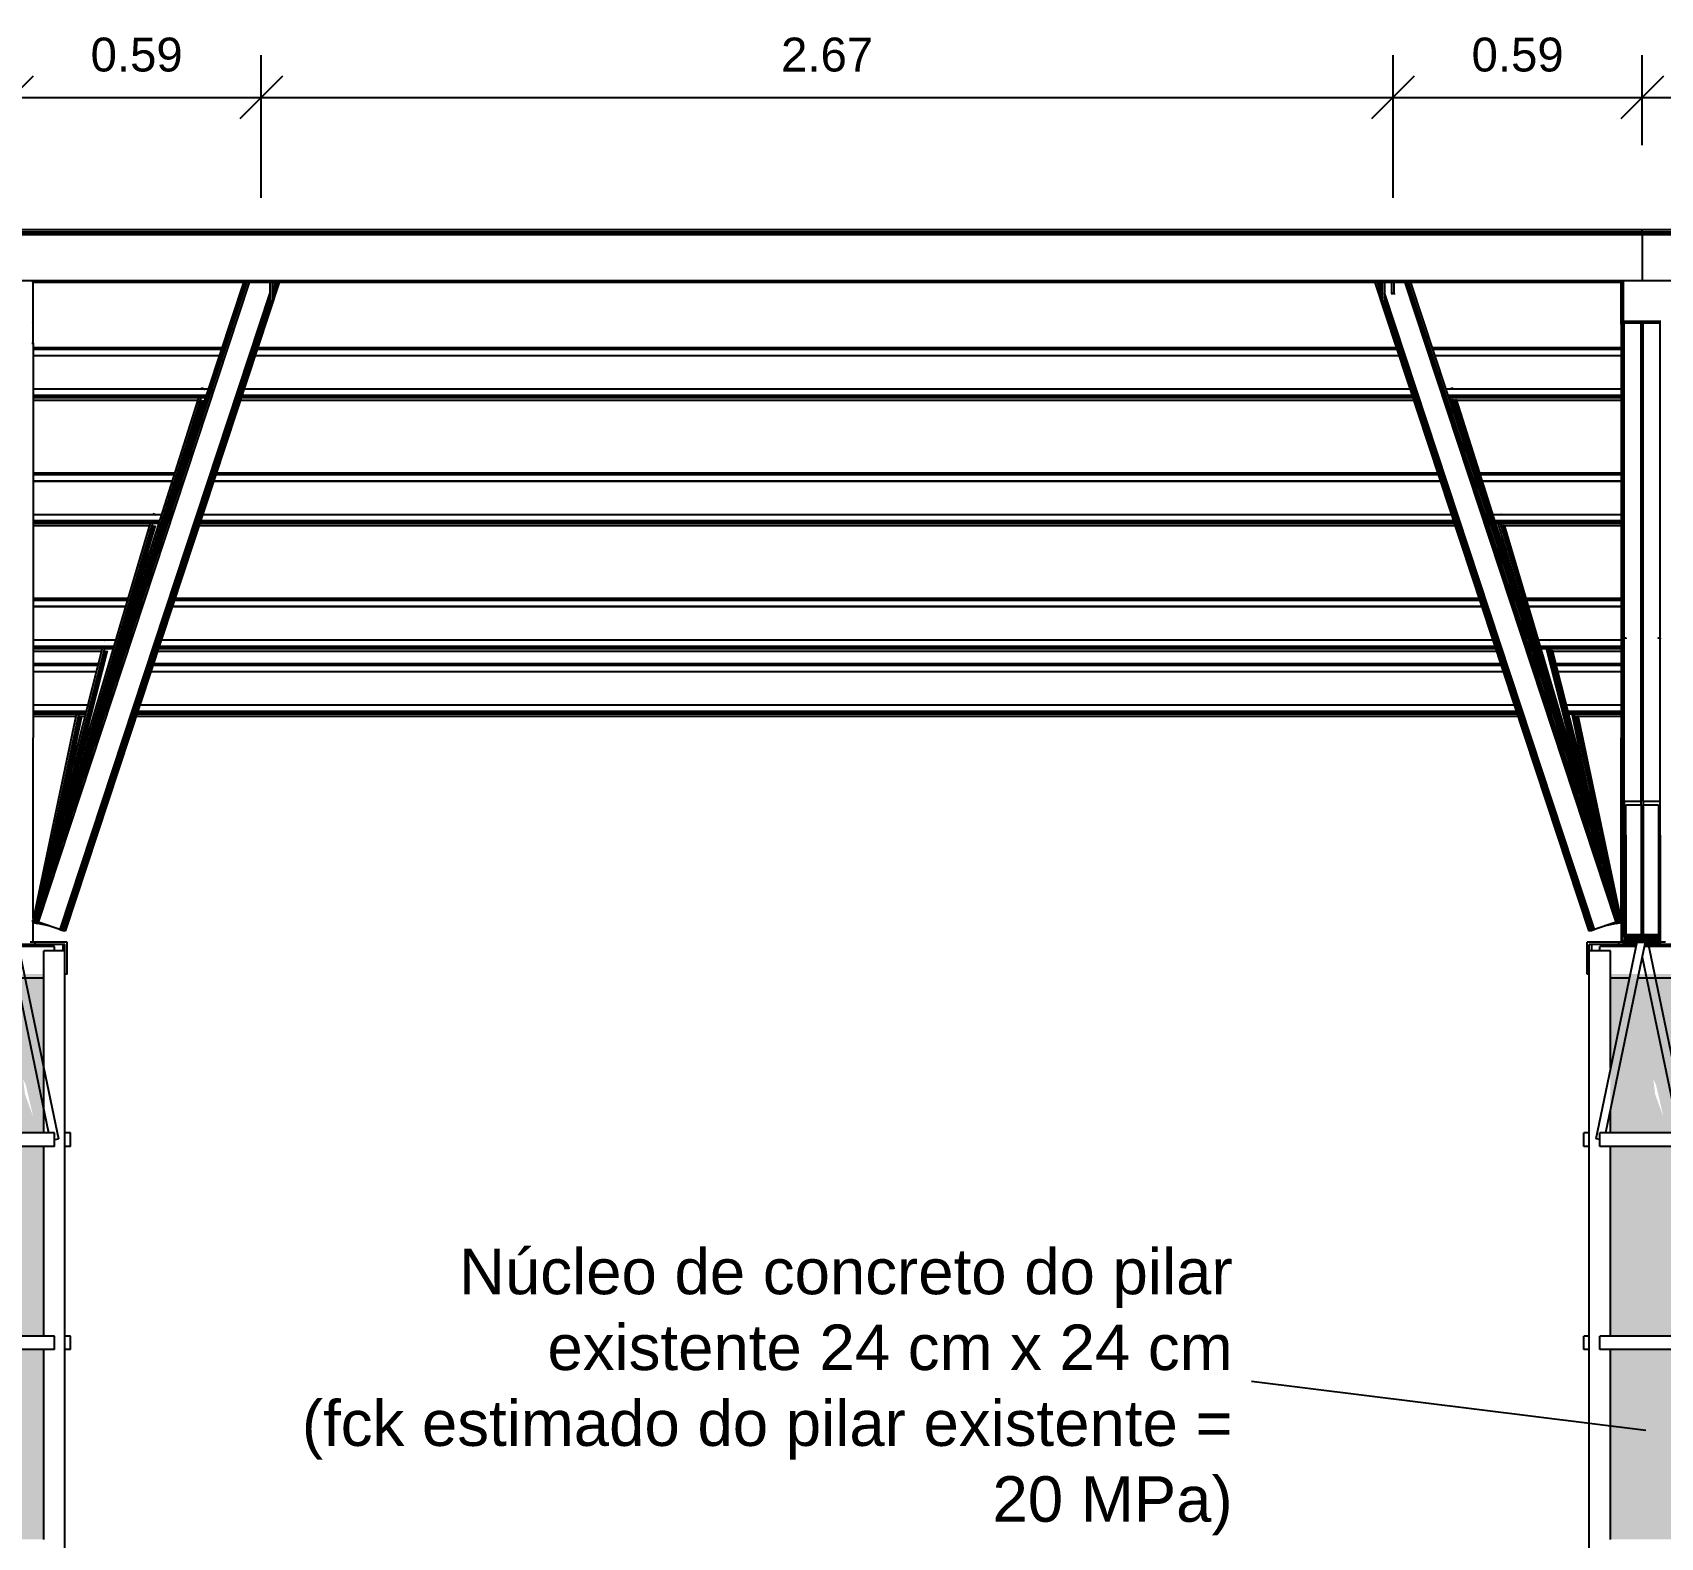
# Model space of a CAD drawing. Header units: millimetres. Extents: x 357 to 945, y 547 to 720.
# Drawn here: x 693.976 to 697.82, y 644.872 to 648.425 of the extents above; entities that cross this region are included whole.
import ezdxf

# ---------------------------------------------------------------- set-up
doc = ezdxf.new("R2010")
doc.units = ezdxf.units.MM
doc.header["$PDMODE"] = 34
doc.layers.add('ANC_COTAS', color=7, linetype='Continuous', lineweight=9)
for name, color, linetype in [('LCL - COTAS', 30, 'Continuous'), ('LCL-TEXTO4', 4, 'Continuous'), ('PLANTA-VIS', 7, 'Continuous')]:
    doc.layers.add(name, color=color, linetype=linetype)
doc.styles.add('Arial', font='arial.ttf')
doc.styles.add('ROMANS', font='arial.ttf')
doc.dimstyles.new('1-100', dxfattribs={"dimscale": 2, "dimtxt": 0.04, "dimasz": 0.05, "dimexe": 0.05, "dimexo": 0.1, "dimgap": 0.03, "dimtad": 1, "dimzin": 1, "dimdsep": 46, "dimtxsty": 'Arial', "dimblk": 'OBLIQUE', "dimcen": 0, "dimclrd": 256, "dimclre": 256, "dimclrt": 256, "dimadec": 0, "dimazin": 0, "dimtfac": 1, "dimtofl": 0, "dimtmove": 2, "dimatfit": 3, "dimldrblk": 'OBLIQUE', "dimfxl": 0.04, "dimtolj": 1, "dimtzin": 1, "dimarcsym": 0})

# ---------------------------------------------------------------- blocks, each defined once
blk = doc.blocks.new('_OBLIQUE')
at = {"color": 0, "linetype": 'ByBlock', "lineweight": -2}
blk.add_line((-0.5, -0.5), (0.5, 0.5), dxfattribs=at)
blk = doc.blocks.new('*D189')
at = {"layer": 'Defpoints', "color": 0, "transparency": 16777216}
for p in [(693.9271, 648.2721), (693.9271, 647.9597), (693.3386, 647.8351)]:
    blk.add_point(p, dxfattribs=at)
at = {"layer": 'LCL - COTAS', "lineweight": -2, "transparency": 16777216}
for p, q in [((693.3386, 648.0351), (693.3386, 648.3721)), ((693.9271, 648.1597), (693.9271, 648.3721)), ((693.3386, 648.2721), (693.9271, 648.2721))]:
    blk.add_line(p, q, dxfattribs=at)
at = {"layer": 'LCL - COTAS', "lineweight": -2, "transparency": 16777216, "xscale": 0.1, "yscale": 0.1, "zscale": 0.1, "rotation": 180}
blk.add_blockref('_OBLIQUE', (693.3386, 648.2721), dxfattribs=at)
at = {"layer": 'LCL - COTAS', "lineweight": -2, "transparency": 16777216, "xscale": 0.1, "yscale": 0.1, "zscale": 0.1}
blk.add_blockref('_OBLIQUE', (693.9271, 648.2721), dxfattribs=at)
at = {"layer": 'LCL - COTAS', "transparency": 16777216, "insert": (693.6328, 648.3729), "char_height": 0.08, "attachment_point": 5, "style": 'Arial'}
blk.add_mtext('\\A1;0.59', dxfattribs=at)
blk = doc.blocks.new('*D193')
at = {"layer": 'Defpoints', "color": 0, "transparency": 16777216}
for p in [(694.5156, 648.2721), (694.5156, 647.8351), (693.9271, 647.7428)]:
    blk.add_point(p, dxfattribs=at)
at = {"layer": 'LCL - COTAS', "lineweight": -2, "transparency": 16777216}
for p, q in [((693.9271, 647.9428), (693.9271, 648.3721)), ((694.5156, 648.0351), (694.5156, 648.3721)), ((693.9271, 648.2721), (694.5156, 648.2721))]:
    blk.add_line(p, q, dxfattribs=at)
at = {"layer": 'LCL - COTAS', "lineweight": -2, "transparency": 16777216, "xscale": 0.1, "yscale": 0.1, "zscale": 0.1, "rotation": 180}
blk.add_blockref('_OBLIQUE', (693.9271, 648.2721), dxfattribs=at)
at = {"layer": 'LCL - COTAS', "lineweight": -2, "transparency": 16777216, "xscale": 0.1, "yscale": 0.1, "zscale": 0.1}
blk.add_blockref('_OBLIQUE', (694.5156, 648.2721), dxfattribs=at)
at = {"layer": 'LCL - COTAS', "transparency": 16777216, "insert": (694.2214, 648.3729), "char_height": 0.08, "attachment_point": 5, "style": 'Arial'}
blk.add_mtext('\\A1;0.59', dxfattribs=at)
blk = doc.blocks.new('*D194')
at = {"layer": 'Defpoints', "color": 0, "transparency": 16777216}
for p in [(697.1886, 648.2721), (694.5156, 647.8351), (697.1886, 647.8351)]:
    blk.add_point(p, dxfattribs=at)
at = {"layer": 'LCL - COTAS', "lineweight": -2, "transparency": 16777216}
for p, q in [((694.5156, 648.0351), (694.5156, 648.3721)), ((697.1886, 648.0351), (697.1886, 648.3721)), ((694.5156, 648.2721), (697.1886, 648.2721))]:
    blk.add_line(p, q, dxfattribs=at)
at = {"layer": 'LCL - COTAS', "lineweight": -2, "transparency": 16777216, "xscale": 0.1, "yscale": 0.1, "zscale": 0.1, "rotation": 180}
blk.add_blockref('_OBLIQUE', (694.5156, 648.2721), dxfattribs=at)
at = {"layer": 'LCL - COTAS', "lineweight": -2, "transparency": 16777216, "xscale": 0.1, "yscale": 0.1, "zscale": 0.1}
blk.add_blockref('_OBLIQUE', (697.1886, 648.2721), dxfattribs=at)
at = {"layer": 'LCL - COTAS', "transparency": 16777216, "insert": (695.8521, 648.3729), "char_height": 0.08, "attachment_point": 5, "style": 'Arial'}
blk.add_mtext('\\A1;2.67', dxfattribs=at)
blk = doc.blocks.new('*D195')
at = {"layer": 'Defpoints', "color": 0, "transparency": 16777216}
for p in [(697.7771, 648.2721), (697.7771, 647.9597), (697.1886, 647.8351)]:
    blk.add_point(p, dxfattribs=at)
at = {"layer": 'LCL - COTAS', "lineweight": -2, "transparency": 16777216}
for p, q in [((697.1886, 648.0351), (697.1886, 648.3721)), ((697.7771, 648.1597), (697.7771, 648.3721)), ((697.1886, 648.2721), (697.7771, 648.2721))]:
    blk.add_line(p, q, dxfattribs=at)
at = {"layer": 'LCL - COTAS', "lineweight": -2, "transparency": 16777216, "xscale": 0.1, "yscale": 0.1, "zscale": 0.1, "rotation": 180}
blk.add_blockref('_OBLIQUE', (697.1886, 648.2721), dxfattribs=at)
at = {"layer": 'LCL - COTAS', "lineweight": -2, "transparency": 16777216, "xscale": 0.1, "yscale": 0.1, "zscale": 0.1}
blk.add_blockref('_OBLIQUE', (697.7771, 648.2721), dxfattribs=at)
at = {"layer": 'LCL - COTAS', "transparency": 16777216, "insert": (697.4828, 648.3729), "char_height": 0.08, "attachment_point": 5, "style": 'Arial'}
blk.add_mtext('\\A1;0.59', dxfattribs=at)
blk = doc.blocks.new('*D191')
at = {"layer": 'Defpoints', "color": 0, "transparency": 16777216}
for p in [(698.3656, 648.2721), (697.7771, 647.9597), (698.3656, 647.8351)]:
    blk.add_point(p, dxfattribs=at)
at = {"layer": 'LCL - COTAS', "lineweight": -2, "transparency": 16777216}
for p, q in [((697.7771, 648.1597), (697.7771, 648.3721)), ((698.3656, 648.0351), (698.3656, 648.3721)), ((697.7771, 648.2721), (698.3656, 648.2721))]:
    blk.add_line(p, q, dxfattribs=at)
at = {"layer": 'LCL - COTAS', "lineweight": -2, "transparency": 16777216, "xscale": 0.1, "yscale": 0.1, "zscale": 0.1, "rotation": 180}
blk.add_blockref('_OBLIQUE', (697.7771, 648.2721), dxfattribs=at)
at = {"layer": 'LCL - COTAS', "lineweight": -2, "transparency": 16777216, "xscale": 0.1, "yscale": 0.1, "zscale": 0.1}
blk.add_blockref('_OBLIQUE', (698.3656, 648.2721), dxfattribs=at)
at = {"layer": 'LCL - COTAS', "transparency": 16777216, "insert": (698.0714, 648.3729), "char_height": 0.08, "attachment_point": 5, "style": 'Arial'}
blk.add_mtext('\\A1;0.59', dxfattribs=at)

msp = doc.modelspace()

# ---------------------------------------------------------------- hatches: boundary and pattern name
at = {"layer": 'ANC_COTAS'}
h = msp.add_hatch(dxfattribs=at)
h.set_pattern_fill('AR-CONC', color=256, scale=0.0005)
h.set_pattern_definition([(50, (7.57947, -11.3066), (0.0910923345, -0.007969543), [0.009525, -0.104775]), (355, (7.57947, -11.3066), (-0.017621711, 0.095528423), [0.00762, -0.083820292]), (100.451445, (7.58706, -11.30726), (0.0734706235, 0.087558876), [0.008095004, -0.089045122]), (46.1842, (7.57947, -11.2812), (0.13553952, -0.021021164), [0.0142875, -0.1571625]), (96.635558, (7.59076, -11.28295), (0.118702067, 0.123713062), [0.012142512, -0.133567804]), (351.184151, (7.57947, -11.2812), (0.118702067, 0.123713062), [0.011429984, -0.125729866]), (21, (7.59217, -11.28755), (0.0758071956, -0.051132599), [0.009525, -0.104775]), (326, (7.59217, -11.28755), (0.030901014, 0.092093983), [0.00762, -0.08382]), (71.451445, (7.59849, -11.29181), (0.10670821, 0.0409613844), [0.008095004, -0.089044969]), (37.5, (7.57947, -11.3066), (0.0015443016, 0.0422775194), [0, -0.082804, 0, -0.08509, 0, -0.0841375]), (7.5, (7.57947, -11.3066), (0.0334098313, 0.0500902874), [0, -0.048514, 0, -0.080899, 0, -0.0320675]), (327.5, (7.551148, -11.3066), (0.0677952976, -0.002864372), [0, -0.03175, 0, -0.09906, 0, -0.131445]), (317.5, (7.53845, -11.3066), (0.0740645907, 0.0127132455), [0, -0.041275, 0, -0.065786, 0, -0.093345])])
h.paths.add_polyline_path([(694.0021, 643.87517), (693.8521, 643.87517), (693.8521, 643.61715), (694.0021, 643.61715)])
h.paths.add_polyline_path([(694.0021, 644.35517), (693.8521, 644.35517), (693.8521, 643.90692), (694.0021, 643.90692)])
h.paths.add_polyline_path([(694.0021, 644.83517), (693.8521, 644.83517), (693.8521, 644.38692), (694.0021, 644.38692)])
h.paths.add_polyline_path([(694.0021, 645.31517), (693.8521, 645.31517), (693.8521, 644.86692), (694.0021, 644.86692)])
h.paths.add_polyline_path([(694.0021, 645.79517), (693.8521, 645.79517), (693.8521, 645.34692), (694.0021, 645.34692)])
h.paths.add_polyline_path([(694.0021, 646.20214), (693.8521, 646.20214), (693.8521, 645.82692), (694.0021, 645.82692)])
h.paths.add_polyline_path([(693.95761, 645.91802), (693.97722, 645.86467), (693.95949, 645.9413), (693.9532, 645.95388)], flags=16)
h = msp.add_hatch(dxfattribs=at)
h.set_pattern_fill('AR-CONC', color=256, scale=0.0005)
h.set_pattern_definition([(50, (11.42947, -11.3066), (0.0910923345, -0.007969543), [0.009525, -0.104775]), (355, (11.42947, -11.3066), (-0.017621711, 0.095528423), [0.00762, -0.083820292]), (100.451445, (11.43706, -11.30726), (0.0734706235, 0.087558876), [0.008095004, -0.089045122]), (46.1842, (11.42947, -11.2812), (0.13553952, -0.021021164), [0.0142875, -0.1571625]), (96.635558, (11.44076, -11.28295), (0.118702067, 0.123713062), [0.012142512, -0.133567804]), (351.184151, (11.42947, -11.2812), (0.118702067, 0.123713062), [0.011429984, -0.125729866]), (21, (11.44217, -11.28755), (0.0758071956, -0.051132599), [0.009525, -0.104775]), (326, (11.44217, -11.28755), (0.030901014, 0.092093983), [0.00762, -0.08382]), (71.451445, (11.44849, -11.29181), (0.10670821, 0.0409613844), [0.008095004, -0.089044969]), (37.5, (11.42947, -11.3066), (0.0015443016, 0.0422775194), [0, -0.082804, 0, -0.08509, 0, -0.0841375]), (7.5, (11.42947, -11.3066), (0.0334098313, 0.0500902874), [0, -0.048514, 0, -0.080899, 0, -0.0320675]), (327.5, (11.401148, -11.3066), (0.0677952976, -0.002864372), [0, -0.03175, 0, -0.09906, 0, -0.131445]), (317.5, (11.38845, -11.3066), (0.0740645907, 0.0127132455), [0, -0.041275, 0, -0.065786, 0, -0.093345])])
h.paths.add_polyline_path([(697.8521, 643.87517), (697.7021, 643.87517), (697.7021, 643.61715), (697.8521, 643.61715)])
h.paths.add_polyline_path([(697.8521, 644.35517), (697.7021, 644.35517), (697.7021, 643.90692), (697.8521, 643.90692)])
h.paths.add_polyline_path([(697.8521, 644.83517), (697.7021, 644.83517), (697.7021, 644.38692), (697.8521, 644.38692)])
h.paths.add_polyline_path([(697.8521, 645.31517), (697.7021, 645.31517), (697.7021, 644.86692), (697.8521, 644.86692)])
h.paths.add_polyline_path([(697.8521, 645.79517), (697.7021, 645.79517), (697.7021, 645.34692), (697.8521, 645.34692)])
h.paths.add_polyline_path([(697.8521, 646.20214), (697.7021, 646.20214), (697.7021, 645.82692), (697.8521, 645.82692)])
h.paths.add_polyline_path([(697.80761, 645.91802), (697.82722, 645.86467), (697.80949, 645.9413), (697.8032, 645.95388)], flags=16)

# ---------------------------------------------------------------- linework, layer by layer
msp.add_line((696.85425, 645.24082), (697.78569, 645.12512))
at = {"layer": 'PLANTA-VIS', "extrusion": (0, 1, 0)}
for p, q in [((697.7771, 647.95968), (693.9271, 647.95968)), ((697.7771, 647.95372), (697.7771, 647.95968)), ((701.6271, 647.95968), (697.7771, 647.95968)), ((697.7771, 647.95372), (697.7771, 647.95968)), ((697.7771, 647.95372), (693.9271, 647.95372)), ((697.7771, 647.95306), (693.9271, 647.95306)), ((697.7771, 647.95175), (693.9271, 647.95175)), ((697.7771, 647.94998), (693.9271, 647.94998)), ((697.7771, 647.94803), (693.9271, 647.94803)), ((697.7771, 647.95306), (697.7771, 647.95372)), ((701.6271, 647.95372), (697.7771, 647.95372)), ((697.7771, 647.95306), (697.7771, 647.95372)), ((697.7771, 647.95175), (697.7771, 647.95306)), ((701.6271, 647.95306), (697.7771, 647.95306)), ((697.7771, 647.95175), (697.7771, 647.95306)), ((697.7771, 647.94998), (697.7771, 647.95175)), ((701.6271, 647.95175), (697.7771, 647.95175)), ((697.7771, 647.94998), (697.7771, 647.95175)), ((697.7771, 647.94803), (697.7771, 647.94998)), ((701.6271, 647.94998), (697.7771, 647.94998)), ((697.7771, 647.94803), (697.7771, 647.94998)), ((697.7771, 647.94803), (697.7771, 647.83926)), ((701.6271, 647.94803), (697.7771, 647.94803)), ((697.7771, 647.94803), (697.7771, 647.83926)), ((697.7771, 647.83926), (693.9271, 647.83926)), ((697.73025, 647.83742), (693.97394, 647.83742)), ((697.7284, 647.83598), (693.9758, 647.83598)), ((694.47352, 647.83506), (693.97641, 646.32857)), ((697.72767, 647.83515), (693.97652, 647.83515)), ((693.97664, 647.73904), (693.97664, 647.8351)), ((697.72751, 647.83506), (693.97668, 647.83506)), ((693.9771, 647.73672), (693.9771, 647.83506)), ((694.47456, 647.83506), (693.97735, 646.32826)), ((694.47753, 647.83506), (693.98003, 646.32738)), ((694.48197, 647.83506), (693.98403, 646.32606)), ((694.48721, 647.83506), (693.98876, 646.3245)), ((694.5361, 647.8109), (694.04004, 646.30758)), ((694.55672, 647.83506), (694.05144, 646.30382)), ((694.55776, 647.83506), (694.05238, 646.30351)), ((694.5361, 647.83506), (694.5361, 647.79139)), ((694.55375, 647.83506), (694.5411, 647.79671)), ((694.54931, 647.83506), (694.5411, 647.81019)), ((694.54407, 647.83506), (694.5411, 647.82605)), ((694.5411, 647.83506), (694.5411, 647.79139)), ((697.65181, 646.30351), (697.14644, 647.83506)), ((697.1631, 647.80051), (697.1517, 647.83506)), ((697.1631, 647.80246), (697.15235, 647.83506)), ((697.1631, 647.80798), (697.15417, 647.83506)), ((697.1631, 647.81627), (697.1569, 647.83506)), ((697.1631, 647.82605), (697.16013, 647.83506)), ((697.1631, 647.83506), (697.1631, 647.79139)), ((697.1681, 647.83506), (697.1681, 647.79139)), ((697.66416, 646.30758), (697.1681, 647.8109)), ((697.1861, 647.80919), (697.1861, 647.83506)), ((697.1911, 647.80919), (697.1861, 647.80919)), ((697.1861, 647.80919), (697.1861, 647.80724)), ((697.1911, 647.80919), (697.1911, 647.83506)), ((697.1911, 647.80919), (697.1911, 647.80724)), ((697.71544, 646.3245), (697.21699, 647.83506)), ((697.71834, 646.32546), (697.22021, 647.83506)), ((697.72081, 646.32627), (697.22295, 647.83506)), ((697.72246, 646.32682), (697.22478, 647.83506)), ((697.72303, 646.32701), (697.22541, 647.83506)), ((697.72778, 646.32857), (697.23068, 647.83506)), ((697.7271, 647.73672), (697.7271, 647.83506)), ((697.72755, 647.73904), (697.72755, 647.8351)), ((697.72885, 647.74101), (697.72885, 647.83658)), ((697.7308, 647.74233), (697.7308, 647.83777)), ((697.7331, 647.74279), (697.7331, 647.8382)), ((697.7771, 647.83926), (697.7771, 647.8382)), ((701.6271, 647.83926), (697.7771, 647.83926)), ((697.7771, 647.83926), (697.7771, 647.8382)), ((694.5361, 647.79503), (694.04476, 646.30602)), ((694.53934, 647.79139), (694.04877, 646.3047)), ((694.5411, 647.79139), (694.5361, 647.79139)), ((697.1681, 647.79139), (697.1631, 647.79139)), ((697.65656, 646.30507), (697.16611, 647.79139)), ((697.65714, 646.30526), (697.16676, 647.79139)), ((697.66125, 646.30662), (697.1681, 647.80112)), ((697.65878, 646.30581), (697.1681, 647.79282)), ((693.97664, 647.73904), (693.97534, 647.74101)), ((693.9771, 647.73672), (693.97664, 647.73904)), ((693.9771, 647.69222), (693.9771, 647.73672)), ((697.72755, 647.73904), (697.7271, 647.73672)), ((697.7271, 647.73672), (697.7271, 647.69222)), ((697.72885, 647.74101), (697.72755, 647.73904)), ((697.7308, 647.74233), (697.72885, 647.74101)), ((697.7301, 647.73672), (697.73033, 647.73788)), ((697.7301, 647.69222), (697.7301, 647.73672)), ((697.73033, 647.73788), (697.73098, 647.73886)), ((697.7331, 647.74279), (697.7308, 647.74233)), ((697.73098, 647.73886), (697.73195, 647.73953)), ((697.73195, 647.73953), (697.7331, 647.73975)), ((697.8211, 647.74279), (697.7331, 647.74279)), ((697.7331, 647.73975), (697.8211, 647.73975)), ((697.7336, 646.29104), (697.7336, 647.73975)), ((697.7346, 646.99657), (697.7346, 647.73975)), ((697.7746, 646.60951), (697.7746, 647.73975)), ((697.7796, 646.60951), (697.7796, 647.73975)), ((697.8196, 646.99657), (697.8196, 647.73975)), ((693.9741, 647.69222), (693.9771, 647.69222)), ((693.9771, 647.69222), (693.9771, 646.75994)), ((697.7271, 647.69222), (697.7301, 647.69222)), ((697.7271, 647.69222), (697.7271, 646.75994)), ((697.7296, 646.32715), (697.7296, 647.69222)), ((694.42276, 647.68123), (693.9771, 647.68123)), ((694.42273, 647.68114), (693.9771, 647.68114)), ((694.42245, 647.68031), (693.9771, 647.68031)), ((694.42198, 647.67887), (693.9771, 647.67887)), ((694.42137, 647.67703), (693.9771, 647.67703)), ((694.41648, 647.6622), (693.9771, 647.6622)), ((694.41636, 647.66183), (693.9771, 647.66183)), ((697.2036, 647.66183), (694.5006, 647.66183)), ((697.20348, 647.6622), (694.50072, 647.6622)), ((697.19858, 647.67703), (694.50561, 647.67703)), ((697.19798, 647.67887), (694.50622, 647.67887)), ((697.1975, 647.68031), (694.50669, 647.68031)), ((697.19723, 647.68114), (694.50697, 647.68114)), ((697.1972, 647.68123), (694.507, 647.68123)), ((697.7271, 647.68123), (697.28144, 647.68123)), ((697.7271, 647.68114), (697.28147, 647.68114)), ((697.7271, 647.68031), (697.28174, 647.68031)), ((697.7271, 647.67887), (697.28222, 647.67887)), ((697.7271, 647.67703), (697.28282, 647.67703)), ((697.7271, 647.6622), (697.28772, 647.6622)), ((697.7271, 647.66183), (697.28784, 647.66183)), ((694.39037, 647.58309), (693.9771, 647.58309)), ((694.37456, 647.58562), (694.37376, 647.58309)), ((694.37933, 647.58411), (694.37456, 647.58562)), ((694.37456, 647.58562), (694.37551, 647.58532)), ((694.37551, 647.58532), (694.37644, 647.58502)), ((694.37597, 647.58517), (694.37551, 647.58532)), ((694.37933, 647.58411), (694.37901, 647.58309)), ((694.37933, 647.58411), (694.37991, 647.58392)), ((694.38256, 647.58309), (694.37933, 647.5841)), ((694.37956, 647.58403), (694.38156, 647.5834)), ((694.37991, 647.58392), (694.37965, 647.58309)), ((694.37991, 647.58392), (694.38156, 647.5834)), ((694.38156, 647.5834), (694.38146, 647.58309)), ((694.38156, 647.5834), (694.38255, 647.58309)), ((697.22958, 647.58309), (694.47461, 647.58309)), ((697.7271, 647.58309), (697.31382, 647.58309)), ((697.32165, 647.58309), (697.326, 647.58447)), ((697.32167, 647.58309), (697.32198, 647.58319)), ((697.32198, 647.58319), (697.326, 647.58447)), ((697.32201, 647.58309), (697.32198, 647.58319)), ((697.32477, 647.58407), (697.32486, 647.58411)), ((697.32963, 647.58562), (697.32486, 647.58411)), ((697.326, 647.58447), (697.32869, 647.58532)), ((697.32644, 647.58309), (697.326, 647.58447)), ((697.32869, 647.58532), (697.32963, 647.58562)), ((697.3294, 647.58309), (697.32869, 647.58532)), ((697.33043, 647.58309), (697.32963, 647.58562)), ((694.36742, 647.56306), (693.97626, 646.32812)), ((694.38548, 647.56826), (693.9771, 647.56826)), ((694.38484, 647.56631), (693.9771, 647.56631)), ((694.38426, 647.56455), (693.9771, 647.56455)), ((694.38382, 647.56323), (693.9771, 647.56323)), ((694.36726, 647.56257), (693.9771, 647.56257)), ((694.36537, 647.55661), (693.9771, 647.55661)), ((694.37267, 647.56306), (694.10706, 646.72451)), ((694.37178, 647.55824), (694.12302, 646.77287)), ((694.37347, 647.55785), (694.16826, 646.90997)), ((694.37612, 647.55759), (694.23625, 647.116)), ((694.3793, 647.5575), (694.31639, 647.35886)), ((694.3836, 647.56257), (694.37251, 647.56257)), ((697.23832, 647.55661), (694.46588, 647.55661)), ((697.23635, 647.56257), (694.46784, 647.56257)), ((697.23614, 647.56323), (694.46806, 647.56323)), ((697.2357, 647.56455), (694.4685, 647.56455)), ((697.23512, 647.56631), (694.46908, 647.56631)), ((697.23448, 647.56826), (694.46972, 647.56826)), ((697.7271, 647.56826), (697.31872, 647.56826)), ((697.7271, 647.56631), (697.31936, 647.56631)), ((697.7271, 647.56455), (697.31994, 647.56455)), ((697.7271, 647.56323), (697.32037, 647.56323)), ((697.7271, 647.56257), (697.32059, 647.56257)), ((697.38806, 647.35811), (697.32394, 647.56055)), ((697.51807, 646.96411), (697.3292, 647.5604)), ((697.62839, 646.62977), (697.33376, 647.55997)), ((697.70217, 646.4062), (697.33692, 647.55934)), ((697.72793, 646.32812), (697.33819, 647.55859)), ((697.7271, 647.55661), (697.33882, 647.55661)), ((697.7771, 647.56323), (697.7746, 647.56323)), ((697.7771, 647.56257), (697.7746, 647.56257)), ((697.7771, 647.55661), (697.7746, 647.55661)), ((697.7771, 647.56382), (697.7771, 647.56323)), ((697.7771, 647.56382), (697.7771, 647.56323)), ((697.7771, 647.56323), (697.7771, 647.56257)), ((697.7796, 647.56323), (697.7771, 647.56323)), ((697.7771, 647.56323), (697.7771, 647.56257)), ((697.7771, 647.56257), (697.7771, 647.55661)), ((697.7796, 647.56257), (697.7771, 647.56257)), ((697.7771, 647.56257), (697.7771, 647.55661)), ((697.7796, 647.55661), (697.7771, 647.55661)), ((694.31101, 647.38498), (693.9771, 647.38498)), ((694.31098, 647.38489), (693.9771, 647.38489)), ((694.31072, 647.38406), (693.9771, 647.38406)), ((694.31026, 647.38262), (693.9771, 647.38262)), ((694.30968, 647.38078), (693.9771, 647.38078)), ((697.29634, 647.38078), (694.40786, 647.38078)), ((697.29573, 647.38262), (694.40846, 647.38262)), ((697.29526, 647.38406), (694.40894, 647.38406)), ((697.29498, 647.38489), (694.40921, 647.38489)), ((697.29495, 647.38498), (694.40924, 647.38498)), ((697.7271, 647.38498), (697.39318, 647.38498)), ((697.7271, 647.38489), (697.39321, 647.38489)), ((697.7271, 647.38406), (697.39347, 647.38406)), ((697.7271, 647.38262), (697.39393, 647.38262)), ((697.7271, 647.38078), (697.39451, 647.38078)), ((694.30498, 647.36595), (693.9771, 647.36595)), ((694.30487, 647.36558), (693.9771, 647.36558)), ((697.30136, 647.36558), (694.40284, 647.36558)), ((697.30123, 647.36595), (694.40296, 647.36595)), ((697.7271, 647.36595), (697.39921, 647.36595)), ((697.7271, 647.36558), (697.39933, 647.36558)), ((694.25349, 647.26681), (693.97603, 646.32737)), ((694.27993, 647.28684), (693.9771, 647.28684)), ((694.27523, 647.27201), (693.9771, 647.27201)), ((694.27461, 647.27006), (693.9771, 647.27006)), ((694.27406, 647.2683), (693.9771, 647.2683)), ((694.27364, 647.26698), (693.9771, 647.26698)), ((694.25335, 647.26632), (693.9771, 647.26632)), ((694.25871, 647.26681), (694.05341, 646.57167)), ((694.27343, 647.26632), (694.25857, 647.26632)), ((694.25993, 647.28862), (694.25941, 647.28684)), ((694.26473, 647.2872), (694.25993, 647.28862)), ((694.25993, 647.28862), (694.26531, 647.28703)), ((694.26088, 647.28834), (694.26597, 647.28684)), ((694.26421, 647.28735), (694.26597, 647.28684)), ((694.26473, 647.2872), (694.26463, 647.28684)), ((694.26473, 647.2872), (694.26531, 647.28703)), ((694.26531, 647.28703), (694.26526, 647.28684)), ((694.26531, 647.28703), (694.26596, 647.28684)), ((697.33411, 647.26632), (694.37009, 647.26632)), ((697.33389, 647.26698), (694.3703, 647.26698)), ((697.33346, 647.2683), (694.37074, 647.2683)), ((697.33287, 647.27006), (694.37132, 647.27006)), ((697.33223, 647.27201), (694.37196, 647.27201)), ((697.32734, 647.28684), (694.37686, 647.28684)), ((697.7271, 647.28684), (697.42427, 647.28684)), ((697.7271, 647.27201), (697.42897, 647.27201)), ((697.7271, 647.27006), (697.42958, 647.27006)), ((697.7271, 647.2683), (697.43014, 647.2683)), ((697.7271, 647.26698), (697.43056, 647.26698)), ((697.7271, 647.26632), (697.43077, 647.26632)), ((697.43823, 647.28684), (697.44061, 647.28754)), ((697.43948, 647.2872), (697.44331, 647.28834)), ((697.44061, 647.28754), (697.44331, 647.28834)), ((697.44082, 647.28684), (697.44061, 647.28754)), ((697.44331, 647.28834), (697.44426, 647.28862)), ((697.44376, 647.28684), (697.44331, 647.28834)), ((697.44479, 647.28684), (697.44426, 647.28862)), ((697.7771, 647.26698), (697.7746, 647.26698)), ((697.7771, 647.26632), (697.7746, 647.26632)), ((697.7771, 647.26757), (697.7771, 647.26698)), ((697.7771, 647.26757), (697.7771, 647.26698)), ((697.7771, 647.26698), (697.7771, 647.26632)), ((697.7796, 647.26698), (697.7771, 647.26698)), ((697.7771, 647.26698), (697.7771, 647.26632)), ((697.7771, 647.26632), (697.7771, 647.26036)), ((697.7796, 647.26632), (697.7771, 647.26632)), ((697.7771, 647.26632), (697.7771, 647.26036)), ((694.25159, 647.26036), (693.9771, 647.26036)), ((694.25792, 647.26199), (694.06274, 646.60113)), ((694.25962, 647.2616), (694.0896, 646.68595)), ((694.26225, 647.26134), (694.1297, 646.81255)), ((694.26541, 647.26125), (694.17684, 646.96137)), ((697.33608, 647.26036), (694.36812, 647.26036)), ((697.52736, 646.96137), (697.43789, 647.2643)), ((697.60414, 646.71895), (697.44312, 647.26415)), ((697.6693, 646.51323), (697.44765, 647.26372)), ((697.71277, 646.37599), (697.45077, 647.26309)), ((697.72816, 646.32737), (697.45202, 647.26234)), ((697.7271, 647.26036), (697.45261, 647.26036)), ((697.7771, 647.26036), (697.7746, 647.26036)), ((697.7796, 647.26036), (697.7771, 647.26036)), ((694.2009, 647.08873), (693.9771, 647.08873)), ((694.20087, 647.08864), (693.9771, 647.08864)), ((694.20062, 647.08781), (693.9771, 647.08781)), ((694.2002, 647.08637), (693.9771, 647.08637)), ((694.19966, 647.08453), (693.9771, 647.08453)), ((697.3941, 647.08453), (694.3101, 647.08453)), ((697.39349, 647.08637), (694.31071, 647.08637)), ((697.39301, 647.08781), (694.31118, 647.08781)), ((697.39274, 647.08864), (694.31146, 647.08864)), ((697.39271, 647.08873), (694.31149, 647.08873)), ((697.7271, 647.08873), (697.5033, 647.08873)), ((697.7271, 647.08864), (697.50333, 647.08864)), ((697.7271, 647.08781), (697.50357, 647.08781)), ((697.7271, 647.08637), (697.504, 647.08637)), ((697.7271, 647.08453), (697.50454, 647.08453)), ((694.19528, 647.0697), (693.9771, 647.0697)), ((694.19517, 647.06933), (693.9771, 647.06933)), ((697.39911, 647.06933), (694.30509, 647.06933)), ((697.39899, 647.0697), (694.30521, 647.0697)), ((697.7271, 647.0697), (697.50892, 647.0697)), ((697.7271, 647.06933), (697.50903, 647.06933)), ((697.7346, 646.99495), (697.7346, 646.99657)), ((697.7386, 646.99495), (697.7386, 646.99657)), ((697.8156, 646.99495), (697.8156, 646.99657)), ((697.8196, 646.99495), (697.8196, 646.99657)), ((694.13995, 646.97056), (693.97596, 646.32715)), ((694.17191, 646.99059), (693.9771, 646.99059)), ((694.16753, 646.97576), (693.9771, 646.97576)), ((694.16696, 646.97381), (693.9771, 646.97381)), ((694.16644, 646.97205), (693.9771, 646.97205)), ((694.16605, 646.97073), (693.9771, 646.97073)), ((694.13982, 646.97007), (693.9771, 646.97007)), ((694.1383, 646.96411), (693.9771, 646.96411)), ((694.14511, 646.97056), (694.01352, 646.45431)), ((694.14451, 646.96574), (694.01811, 646.46983)), ((694.1462, 646.96535), (694.03116, 646.514)), ((694.14881, 646.96509), (694.05073, 646.58029)), ((694.15195, 646.965), (694.07377, 646.65828)), ((694.16585, 646.97007), (694.14498, 646.97007)), ((694.14513, 646.99092), (694.14505, 646.99059)), ((694.14642, 646.99059), (694.14513, 646.99092)), ((694.14513, 646.99092), (694.14609, 646.99068)), ((694.14609, 646.99068), (694.14645, 646.99059)), ((697.43383, 646.96411), (694.27036, 646.96411)), ((697.43186, 646.97007), (694.27233, 646.97007)), ((697.43165, 646.97073), (694.27255, 646.97073)), ((697.43121, 646.97205), (694.27298, 646.97205)), ((697.43063, 646.97381), (694.27357, 646.97381)), ((697.42999, 646.97576), (694.27421, 646.97576)), ((697.42509, 646.99059), (694.2791, 646.99059)), ((697.7271, 646.99059), (697.53228, 646.99059)), ((697.7271, 646.97576), (697.53666, 646.97576)), ((697.7271, 646.97381), (697.53724, 646.97381)), ((697.7271, 646.97205), (697.53776, 646.97205)), ((697.7271, 646.97073), (697.53815, 646.97073)), ((697.7271, 646.97007), (697.53834, 646.97007)), ((697.63043, 646.65828), (697.55147, 646.96805)), ((697.66791, 646.53139), (697.55665, 646.9679)), ((697.55775, 646.99059), (697.5581, 646.99068)), ((697.55775, 646.99059), (697.5581, 646.99068)), ((697.5581, 646.99068), (697.55906, 646.99092)), ((697.55813, 646.99059), (697.5581, 646.99068)), ((697.55915, 646.99059), (697.55906, 646.99092)), ((697.6997, 646.42374), (697.56111, 646.96747)), ((697.72093, 646.35185), (697.56418, 646.96684)), ((697.72825, 646.32715), (697.56539, 646.96609)), ((697.7271, 646.96411), (697.5659, 646.96411)), ((697.7346, 646.99495), (697.7346, 646.99379)), ((697.7386, 646.99495), (697.7346, 646.99495)), ((697.7346, 646.60951), (697.7346, 646.99379)), ((697.7386, 646.99495), (697.7386, 646.99379)), ((697.7771, 646.97073), (697.7746, 646.97073)), ((697.7771, 646.97007), (697.7746, 646.97007)), ((697.7771, 646.96411), (697.7746, 646.96411)), ((697.7771, 646.97132), (697.7771, 646.97073)), ((697.7771, 646.97132), (697.7771, 646.97073)), ((697.7771, 646.97073), (697.7771, 646.97007)), ((697.7796, 646.97073), (697.7771, 646.97073)), ((697.7771, 646.97073), (697.7771, 646.97007)), ((697.7771, 646.97007), (697.7771, 646.96411)), ((697.7796, 646.97007), (697.7771, 646.97007)), ((697.7771, 646.97007), (697.7771, 646.96411)), ((697.7796, 646.96411), (697.7771, 646.96411)), ((697.8156, 646.99495), (697.8156, 646.99379)), ((697.8196, 646.99495), (697.8156, 646.99495)), ((697.8196, 646.99495), (697.8196, 646.99379)), ((697.8196, 646.60951), (697.8196, 646.99379)), ((694.13084, 646.93485), (693.9771, 646.93485)), ((694.13082, 646.93476), (693.9771, 646.93476)), ((694.13061, 646.93393), (693.9771, 646.93393)), ((694.13024, 646.93248), (693.9771, 646.93248)), ((694.12977, 646.93065), (693.9771, 646.93065)), ((697.44487, 646.93065), (694.25932, 646.93065)), ((697.44427, 646.93248), (694.25993, 646.93248)), ((697.44379, 646.93393), (694.26041, 646.93393)), ((697.44352, 646.93476), (694.26068, 646.93476)), ((697.44349, 646.93485), (694.26071, 646.93485)), ((697.7271, 646.93485), (697.57335, 646.93485)), ((697.7271, 646.93476), (697.57338, 646.93476)), ((697.7271, 646.93393), (697.57359, 646.93393)), ((697.7271, 646.93248), (697.57396, 646.93248)), ((697.7271, 646.93065), (697.57442, 646.93065)), ((694.12599, 646.91581), (693.9771, 646.91581)), ((694.1259, 646.91544), (693.9771, 646.91544)), ((697.44989, 646.91544), (694.25431, 646.91544)), ((697.44977, 646.91581), (694.25443, 646.91581)), ((697.7271, 646.91581), (697.57821, 646.91581)), ((697.7271, 646.91544), (697.5783, 646.91544)), ((694.07891, 646.81426), (693.97586, 646.32715)), ((694.10583, 646.8367), (693.9771, 646.8367)), ((694.10204, 646.82186), (693.9771, 646.82186)), ((694.10155, 646.81992), (693.9771, 646.81992)), ((694.1011, 646.81815), (693.9771, 646.81815)), ((694.10076, 646.81684), (693.9771, 646.81684)), ((694.1006, 646.81618), (693.9771, 646.81618)), ((694.07807, 646.81025), (693.9771, 646.81025)), ((694.08403, 646.81426), (694.00548, 646.44299)), ((694.0838, 646.81025), (694.00915, 646.45738)), ((694.08558, 646.81025), (694.0196, 646.49839)), ((694.08823, 646.81025), (694.03522, 646.55967)), ((694.09136, 646.81025), (694.0536, 646.63178)), ((694.09909, 646.81025), (694.08319, 646.81025)), ((697.4846, 646.81025), (694.21959, 646.81025)), ((697.48264, 646.81618), (694.22155, 646.81618)), ((697.48243, 646.81684), (694.22177, 646.81684)), ((697.48199, 646.81815), (694.2222, 646.81815)), ((697.48141, 646.81992), (694.22279, 646.81992)), ((697.48077, 646.82186), (694.22343, 646.82186)), ((697.47587, 646.8367), (694.22832, 646.8367)), ((697.7271, 646.8367), (697.59837, 646.8367)), ((697.7271, 646.82186), (697.60215, 646.82186)), ((697.7271, 646.81992), (697.60265, 646.81992)), ((697.7271, 646.81815), (697.6031, 646.81815)), ((697.7271, 646.81684), (697.60343, 646.81684)), ((697.7271, 646.81618), (697.6036, 646.81618)), ((697.65057, 646.6319), (697.61214, 646.81354)), ((697.6805, 646.51447), (697.61726, 646.81339)), ((697.70587, 646.41495), (697.62166, 646.81297)), ((697.72278, 646.3486), (697.62467, 646.81234)), ((697.72833, 646.32715), (697.62584, 646.81159)), ((697.7271, 646.81025), (697.62613, 646.81025)), ((697.7771, 646.81684), (697.7746, 646.81684)), ((697.7771, 646.81618), (697.7746, 646.81618)), ((697.7771, 646.81025), (697.7746, 646.81025)), ((697.7771, 646.81745), (697.7771, 646.81684)), ((697.7771, 646.81745), (697.7771, 646.81684)), ((697.7771, 646.81684), (697.7771, 646.81618)), ((697.7796, 646.81684), (697.7771, 646.81684)), ((697.7771, 646.81684), (697.7771, 646.81618)), ((697.7771, 646.81618), (697.7771, 646.81025)), ((697.7796, 646.81618), (697.7771, 646.81618)), ((697.7771, 646.81618), (697.7771, 646.81025)), ((697.7796, 646.81025), (697.7771, 646.81025)), ((697.7796, 646.80181), (697.7746, 646.80181)), ((697.7796, 646.79104), (697.7746, 646.79104)), ((693.9771, 646.33301), (693.9771, 646.75994)), ((697.7271, 646.33297), (697.7271, 646.75994)), ((697.7746, 646.60951), (697.7346, 646.60951)), ((697.7346, 646.60951), (697.7346, 646.53045)), ((697.7386, 646.53045), (697.7386, 646.6016)), ((697.7386, 646.6016), (697.7746, 646.6016)), ((697.7746, 646.6016), (697.7746, 646.60951)), ((697.7746, 646.6016), (697.7746, 646.29507)), ((697.8196, 646.60951), (697.7796, 646.60951)), ((697.7796, 646.60951), (697.7796, 646.6016)), ((697.7796, 646.6016), (697.8156, 646.6016)), ((697.7796, 646.6016), (697.7796, 646.29507)), ((697.8156, 646.6016), (697.8156, 646.53045)), ((697.8196, 646.53045), (697.8196, 646.60951)), ((697.7346, 646.53045), (697.7386, 646.53045)), ((697.7346, 646.53045), (697.7346, 646.28015)), ((697.7386, 646.53045), (697.7386, 646.28015)), ((697.8156, 646.53045), (697.8196, 646.53045)), ((697.8156, 646.53045), (697.8156, 646.28015)), ((697.8196, 646.53045), (697.8196, 646.28015)), ((693.9771, 646.32715), (693.9741, 646.32715)), ((693.97678, 646.32715), (693.97603, 646.32737)), ((693.98103, 646.32661), (693.97626, 646.32812)), ((693.97735, 646.32826), (693.97641, 646.32857)), ((693.9771, 646.28315), (693.9771, 646.32715)), ((693.98083, 646.32595), (693.9771, 646.32705)), ((693.98048, 646.32468), (693.9771, 646.32554)), ((693.98015, 646.32328), (693.9771, 646.32392)), ((693.98015, 646.32328), (693.9771, 646.32392)), ((693.98003, 646.32738), (693.97735, 646.32826)), ((693.98338, 646.32627), (693.97735, 646.32826)), ((693.98161, 646.32642), (693.97767, 646.32767)), ((693.98403, 646.32606), (693.98003, 646.32738)), ((693.98045, 646.32468), (693.98015, 646.32328)), ((693.98015, 646.32328), (693.98075, 646.32316)), ((693.98081, 646.32595), (693.98048, 646.32468)), ((693.98048, 646.32468), (693.98107, 646.32453)), ((693.98499, 646.32226), (693.98054, 646.3232)), ((693.98057, 646.32319), (693.98245, 646.3228)), ((693.98104, 646.32453), (693.98075, 646.32316)), ((693.98075, 646.32316), (693.98245, 646.3228)), ((693.98103, 646.3266), (693.98083, 646.32595)), ((693.98083, 646.32595), (693.98141, 646.32578)), ((693.98116, 646.327), (693.98103, 646.32661)), ((693.98103, 646.32661), (693.98161, 646.32642)), ((693.98139, 646.32578), (693.98107, 646.32453)), ((693.98107, 646.32453), (693.98275, 646.32411)), ((693.9816, 646.32642), (693.98141, 646.32578)), ((693.98141, 646.32578), (693.98308, 646.32529)), ((693.98557, 646.32455), (693.98141, 646.32578)), ((693.98174, 646.32681), (693.98161, 646.32642)), ((693.98161, 646.32642), (693.98326, 646.3259)), ((693.98527, 646.32346), (693.98188, 646.32432)), ((693.98233, 646.32619), (693.98391, 646.32569)), ((693.98273, 646.32411), (693.98245, 646.3228)), ((693.98245, 646.3228), (693.98499, 646.32226)), ((693.98305, 646.32529), (693.98275, 646.32411)), ((693.98275, 646.32411), (693.98527, 646.32346)), ((693.98326, 646.32589), (693.98308, 646.32529)), ((693.98308, 646.32529), (693.98557, 646.32455)), ((693.98338, 646.32627), (693.98326, 646.3259)), ((693.98326, 646.3259), (693.98574, 646.32512)), ((693.98557, 646.32555), (693.98338, 646.32627)), ((694.01466, 646.31595), (693.98391, 646.32569)), ((693.98866, 646.32419), (693.98397, 646.32567)), ((693.98876, 646.3245), (693.98403, 646.32606)), ((693.98525, 646.32346), (693.98499, 646.32226)), ((693.98499, 646.32226), (693.98798, 646.32163)), ((694.01437, 646.31604), (693.98499, 646.32226)), ((693.98555, 646.32455), (693.98527, 646.32346)), ((693.98527, 646.32346), (693.98823, 646.32271)), ((693.98574, 646.32511), (693.98557, 646.32455)), ((693.98557, 646.32455), (693.9885, 646.32369)), ((693.98572, 646.3255), (693.98561, 646.32554)), ((693.98585, 646.32546), (693.98574, 646.32512)), ((693.98574, 646.32512), (693.98866, 646.32419)), ((694.01429, 646.31607), (693.98727, 646.32405)), ((693.98821, 646.32271), (693.98798, 646.32163)), ((694.01436, 646.31604), (693.98798, 646.32163)), ((693.98848, 646.32369), (693.98823, 646.32271)), ((694.01434, 646.31605), (693.98823, 646.32271)), ((694.01435, 646.31605), (693.98823, 646.32271)), ((693.98865, 646.32419), (693.9885, 646.32369)), ((694.01423, 646.31608), (693.9885, 646.32369)), ((693.98876, 646.3245), (693.98866, 646.32419)), ((694.01428, 646.31607), (693.98866, 646.32419)), ((694.04004, 646.30758), (693.98876, 646.3245)), ((694.04476, 646.30602), (693.98876, 646.32449)), ((694.0144, 646.31604), (694.01438, 646.31604)), ((694.01479, 646.31591), (694.01476, 646.31592)), ((694.04004, 646.30758), (694.04476, 646.30602)), ((694.0424, 646.3068), (694.04294, 646.30662)), ((694.04476, 646.30602), (694.04294, 646.30662)), ((694.04476, 646.30602), (694.04877, 646.3047)), ((694.04637, 646.30549), (694.04706, 646.30526)), ((694.04706, 646.30526), (694.04763, 646.30507)), ((694.05144, 646.30382), (694.04706, 646.30526)), ((694.05238, 646.30351), (694.04763, 646.30507)), ((694.04877, 646.3047), (694.05144, 646.30382)), ((697.65656, 646.30507), (697.65181, 646.30351)), ((697.65656, 646.30507), (697.65714, 646.30526)), ((697.65714, 646.30526), (697.65878, 646.30581)), ((697.66125, 646.30662), (697.6579, 646.30551)), ((697.65878, 646.30581), (697.66125, 646.30662)), ((697.66125, 646.30662), (697.66416, 646.30758)), ((697.71544, 646.3245), (697.66416, 646.30758)), ((697.71554, 646.32418), (697.68966, 646.31599)), ((697.71554, 646.32419), (697.6898, 646.31604)), ((697.72521, 646.32353), (697.68981, 646.31604)), ((697.72521, 646.32353), (697.68982, 646.31604)), ((697.72487, 646.32498), (697.68983, 646.31604)), ((697.71621, 646.32163), (697.68983, 646.31604)), ((697.72451, 646.32629), (697.68985, 646.31605)), ((697.71596, 646.32271), (697.68985, 646.31605)), ((697.71596, 646.32271), (697.68986, 646.31605)), ((697.72451, 646.32629), (697.68989, 646.31606)), ((697.71569, 646.32369), (697.68996, 646.31608)), ((697.71544, 646.3245), (697.72002, 646.32601)), ((697.71834, 646.32546), (697.71544, 646.3245)), ((697.71554, 646.32419), (697.71544, 646.3245)), ((697.71554, 646.32419), (697.72028, 646.32569)), ((697.71569, 646.32369), (697.71555, 646.32419)), ((697.71569, 646.32369), (697.72046, 646.3251)), ((697.71596, 646.32271), (697.71571, 646.32369)), ((697.71596, 646.32271), (697.72078, 646.32394)), ((697.71621, 646.32163), (697.71598, 646.32271)), ((697.71621, 646.32163), (697.72108, 646.32266)), ((697.71702, 646.3218), (697.71621, 646.32163)), ((697.71621, 646.32163), (697.71645, 646.32168)), ((697.71652, 646.32285), (697.71893, 646.32346)), ((697.71741, 646.32419), (697.71863, 646.32455)), ((697.72081, 646.32627), (697.71834, 646.32546)), ((697.72451, 646.32629), (697.71863, 646.32455)), ((697.71875, 646.32216), (697.71921, 646.32226)), ((697.72487, 646.32498), (697.71893, 646.32346)), ((697.71921, 646.32226), (697.7271, 646.32392)), ((697.72028, 646.32569), (697.72017, 646.32605)), ((697.72028, 646.32569), (697.7243, 646.32697)), ((697.72046, 646.3251), (697.72029, 646.32569)), ((697.72046, 646.3251), (697.72451, 646.32629)), ((697.72078, 646.32394), (697.72049, 646.32509)), ((697.72078, 646.32394), (697.72487, 646.32498)), ((697.72684, 646.32826), (697.72081, 646.32627)), ((697.72246, 646.32682), (697.72081, 646.32627)), ((697.72108, 646.32266), (697.72081, 646.32394)), ((697.72108, 646.32266), (697.72521, 646.32353)), ((697.72186, 646.32619), (697.72258, 646.32642)), ((697.72778, 646.32857), (697.72246, 646.32682)), ((697.72303, 646.32701), (697.72246, 646.32682)), ((697.72699, 646.32782), (697.72258, 646.32642)), ((697.72275, 646.32443), (697.72312, 646.32453)), ((697.72286, 646.32651), (697.72699, 646.32782)), ((697.72778, 646.32857), (697.72303, 646.32701)), ((697.72312, 646.32453), (697.7271, 646.32554)), ((697.72352, 646.32672), (697.72699, 646.32782)), ((697.72394, 646.32325), (697.72404, 646.32328)), ((697.725, 646.32348), (697.72404, 646.32328)), ((697.7243, 646.32697), (697.72417, 646.32737)), ((697.7243, 646.32697), (697.72699, 646.32782)), ((697.72451, 646.32629), (697.72431, 646.32696)), ((697.72451, 646.32629), (697.7271, 646.32705)), ((697.72487, 646.32498), (697.72454, 646.32629)), ((697.72487, 646.32498), (697.7271, 646.32555)), ((697.72521, 646.32353), (697.7249, 646.32498)), ((697.72521, 646.32353), (697.7271, 646.32392)), ((697.72699, 646.32782), (697.72685, 646.32826)), ((697.72699, 646.32782), (697.72793, 646.32812)), ((697.7272, 646.32715), (697.727, 646.32782)), ((697.7301, 646.32715), (697.7271, 646.32715)), ((697.7271, 646.32715), (697.7271, 646.28315)), ((697.72742, 646.32715), (697.72816, 646.32737)), ((697.7301, 646.28315), (697.7301, 646.32715)), ((694.0271, 646.26714), (693.93234, 646.26714)), ((694.0471, 646.27214), (693.93338, 646.27214)), ((693.94021, 646.27715), (694.03689, 645.81308)), ((693.9821, 646.27714), (693.9696, 646.27714)), ((693.97534, 646.2789), (693.97664, 646.28085)), ((693.97664, 646.28085), (693.9771, 646.28315)), ((693.9821, 646.27214), (693.9821, 646.27714)), ((694.0571, 646.27714), (693.9821, 646.27714)), ((694.0271, 646.25704), (694.0271, 646.26714)), ((694.0471, 646.27214), (694.0471, 646.25704)), ((694.0521, 646.27214), (694.0471, 646.27214)), ((694.05144, 646.30382), (694.05238, 646.30351)), ((694.0521, 646.25704), (694.0521, 646.27214)), ((694.05257, 646.30407), (694.05253, 646.30396)), ((694.05253, 646.30396), (694.05253, 646.30396)), ((694.0571, 646.20214), (694.0571, 646.27714)), ((697.7221, 646.27714), (697.6471, 646.27714)), ((697.6471, 646.20214), (697.6471, 646.27714)), ((697.65166, 646.30396), (697.65163, 646.30407)), ((697.65166, 646.30396), (697.65166, 646.30396)), ((697.6521, 646.25704), (697.6521, 646.27214)), ((697.6571, 646.27214), (697.6521, 646.27214)), ((697.76295, 646.27214), (697.6571, 646.27214)), ((697.6571, 646.27214), (697.6571, 646.25704)), ((697.76399, 646.27715), (697.66731, 645.81308)), ((697.76191, 646.26714), (697.6771, 646.26714)), ((697.6771, 646.25704), (697.6771, 646.26714)), ((697.78442, 646.27715), (697.69063, 645.82692)), ((697.7221, 646.27214), (697.7221, 646.27714)), ((697.7346, 646.27714), (697.7221, 646.27714)), ((697.7271, 646.28315), (697.72755, 646.28085)), ((697.72755, 646.28085), (697.72885, 646.2789)), ((697.72885, 646.2789), (697.7308, 646.2776)), ((697.7336, 646.29104), (697.7301, 646.29104)), ((697.73033, 646.282), (697.7301, 646.28315)), ((697.73098, 646.28102), (697.73033, 646.282)), ((697.7308, 646.2776), (697.7331, 646.27715)), ((697.73195, 646.28037), (697.73098, 646.28102)), ((697.7331, 646.28015), (697.73195, 646.28037)), ((697.8211, 646.28015), (697.7331, 646.28015)), ((697.7331, 646.27715), (697.8211, 646.27715)), ((697.7346, 646.29104), (697.7336, 646.29104)), ((697.7346, 646.27715), (697.7346, 646.27494)), ((697.7386, 646.27494), (697.7346, 646.27494)), ((697.7746, 646.29507), (697.7386, 646.29507)), ((697.7746, 646.29104), (697.7386, 646.29104)), ((697.7746, 646.28701), (697.7386, 646.28701)), ((697.7746, 646.28478), (697.7386, 646.28478)), ((697.7746, 646.2843), (697.7386, 646.2843)), ((697.7746, 646.28399), (697.7386, 646.28399)), ((697.7746, 646.28339), (697.7386, 646.28339)), ((697.7746, 646.28275), (697.7386, 646.28275)), ((697.7746, 646.28228), (697.7386, 646.28228)), ((697.76494, 646.2817), (697.7386, 646.2817)), ((697.7386, 646.27715), (697.7386, 646.27494)), ((697.76399, 646.27714), (697.7386, 646.27714)), ((697.76506, 646.28228), (697.76462, 646.28015)), ((697.7746, 646.29104), (697.7746, 646.29507)), ((697.7796, 646.29051), (697.7746, 646.29156)), ((697.7746, 646.28701), (697.7746, 646.29104)), ((697.7746, 646.28701), (697.7746, 646.28478)), ((697.7746, 646.28478), (697.7746, 646.2843)), ((697.7746, 646.2843), (697.7746, 646.28399)), ((697.7746, 646.28399), (697.7746, 646.28339)), ((697.7746, 646.28339), (697.7746, 646.28275)), ((697.7746, 646.28275), (697.7746, 646.28228)), ((697.7796, 646.29156), (697.7771, 646.29104)), ((697.7796, 646.29104), (697.7796, 646.29507)), ((697.8156, 646.29507), (697.7796, 646.29507)), ((697.8156, 646.29104), (697.7796, 646.29104)), ((697.7796, 646.28701), (697.7796, 646.29104)), ((697.7796, 646.28701), (697.7796, 646.28478)), ((697.8156, 646.28701), (697.7796, 646.28701)), ((697.8156, 646.28478), (697.7796, 646.28478)), ((697.7796, 646.28478), (697.7796, 646.2843)), ((697.8156, 646.2843), (697.7796, 646.2843)), ((697.7796, 646.2843), (697.7796, 646.28399)), ((697.7796, 646.28399), (697.7796, 646.28339)), ((697.8156, 646.28399), (697.7796, 646.28399)), ((697.7796, 646.28339), (697.7796, 646.28275)), ((697.8156, 646.28339), (697.7796, 646.28339)), ((697.8156, 646.28275), (697.7796, 646.28275)), ((697.7796, 646.28275), (697.7796, 646.28228)), ((697.8156, 646.28228), (697.7796, 646.28228)), ((697.8771, 646.26714), (697.78234, 646.26714)), ((697.8971, 646.27214), (697.78338, 646.27214)), ((697.8156, 646.27714), (697.78442, 646.27714)), ((697.78549, 646.28228), (697.78505, 646.28015)), ((697.78959, 646.28015), (697.78914, 646.28228)), ((697.8156, 646.2817), (697.78926, 646.2817)), ((697.79021, 646.27714), (697.79021, 646.27715)), ((697.79021, 646.27715), (697.88689, 645.81308)), ((697.8156, 646.27715), (697.8156, 646.27494)), ((697.8196, 646.27494), (697.8156, 646.27494)), ((697.8206, 646.29104), (697.8196, 646.29104)), ((697.8196, 646.27715), (697.8196, 646.27494)), ((697.8321, 646.27714), (697.8196, 646.27714)), ((693.9271, 646.242), (694.01358, 645.82692)), ((694.0021, 645.82692), (694.0021, 646.25704)), ((694.0521, 646.25704), (694.0021, 646.25704)), ((694.0521, 643.42913), (694.0521, 646.25704)), ((697.7021, 646.25704), (697.6521, 646.25704)), ((697.6521, 643.42913), (697.6521, 646.25704)), ((697.7021, 645.98007), (697.7021, 646.25704)), ((697.7771, 646.242), (697.86358, 645.82692)), ((694.0021, 646.19214), (693.91671, 646.19214)), ((694.0571, 646.20214), (694.0521, 646.20214)), ((697.6521, 646.20214), (697.6471, 646.20214)), ((697.74628, 646.19214), (697.7021, 646.19214)), ((697.8521, 646.19214), (697.76671, 646.19214)), ((697.7021, 645.82692), (697.7021, 645.882)), ((694.0271, 645.82692), (693.8271, 645.82692)), ((694.0271, 645.79517), (694.0271, 645.82692)), ((694.0271, 645.81104), (694.03689, 645.81308)), ((694.06485, 645.82692), (694.05215, 645.82692)), ((694.05215, 645.79517), (694.05215, 645.82692)), ((694.06485, 645.79517), (694.06485, 645.82692)), ((697.65205, 645.82692), (697.63935, 645.82692)), ((697.63935, 645.79517), (697.63935, 645.82692)), ((697.65205, 645.79517), (697.65205, 645.82692)), ((697.6771, 645.81104), (697.66731, 645.81308)), ((697.8771, 645.82692), (697.6771, 645.82692)), ((697.6771, 645.79517), (697.6771, 645.82692)), ((694.0271, 645.79517), (693.8271, 645.79517)), ((694.0021, 645.34692), (694.0021, 645.79517)), ((694.06485, 645.79517), (694.05215, 645.79517)), ((697.65205, 645.79517), (697.63935, 645.79517)), ((697.8771, 645.79517), (697.6771, 645.79517)), ((697.7021, 645.34692), (697.7021, 645.79517)), ((694.0271, 645.34692), (693.8271, 645.34692)), ((694.0271, 645.31517), (694.0271, 645.34692)), ((694.06485, 645.34692), (694.05215, 645.34692)), ((694.05215, 645.31517), (694.05215, 645.34692)), ((694.06485, 645.31517), (694.06485, 645.34692)), ((697.65205, 645.34692), (697.63935, 645.34692)), ((697.63935, 645.31517), (697.63935, 645.34692)), ((697.65205, 645.31517), (697.65205, 645.34692)), ((697.8771, 645.34692), (697.6771, 645.34692)), ((697.6771, 645.31517), (697.6771, 645.34692)), ((694.0271, 645.31517), (693.8271, 645.31517)), ((694.0021, 644.86692), (694.0021, 645.31517)), ((694.06485, 645.31517), (694.05215, 645.31517)), ((697.65205, 645.31517), (697.63935, 645.31517)), ((697.8771, 645.31517), (697.6771, 645.31517)), ((697.7021, 644.86692), (697.7021, 645.31517))]:
    msp.add_line(p, q, dxfattribs=at)

# ---------------------------------------------------------------- texts
at = {"layer": 'LCL-TEXTO4', "insert": (696.80971, 645.55341), "char_height": 0.1074311, "width": 2.2064682, "attachment_point": 3, "style": 'ROMANS'}
msp.add_mtext('{\\fArial|b0|i0|c0|p34;\\H1.00007x;\\C2;Núcleo de concreto do pilar existente 24 cm x 24 cm\\P(fck estimado do pilar existente = 20 MPa)}', dxfattribs=at)

# ---------------------------------------------------------------- dimensions: what is measured, and where the dimension line sits
at = {"layer": 'LCL - COTAS'}
for base, p1, p2, picture, middle in [((693.9271, 648.27209), (693.33856, 647.83506), (693.9271, 647.95968), '*D189', (693.63283, 648.37293)), ((694.51564, 648.27209), (693.9271, 647.74279), (694.51564, 647.83506), '*D193', (694.22137, 648.37293)), ((697.18856, 648.27209), (694.51564, 647.83506), (697.18856, 647.83506), '*D194', (695.8521, 648.37293)), ((697.7771, 648.27209), (697.18856, 647.83506), (697.7771, 647.95968), '*D195', (697.48283, 648.37293)), ((698.36564, 648.27209), (697.7771, 647.95968), (698.36564, 647.83506), '*D191', (698.07137, 648.37293))]:
    dim = msp.add_linear_dim(base=base, p1=p1, p2=p2, dimstyle='1-100', dxfattribs=at)
    dim.commit()
    dim.dimension.update_dxf_attribs({"geometry": picture, "text_midpoint": middle})

doc.saveas('drawing.dxf')
